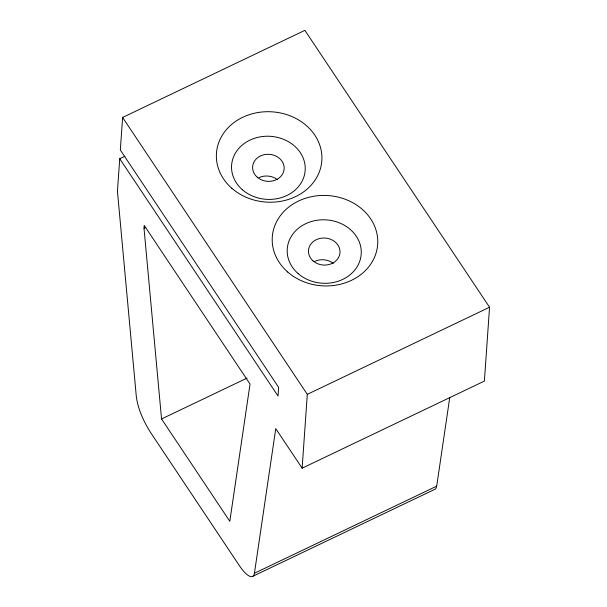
<?xml version="1.0" encoding="UTF-8"?>
<svg xmlns="http://www.w3.org/2000/svg" width="607" height="607" viewBox="0 0 607 607"><rect width="100%" height="100%" fill="white"/><g stroke="black" fill="none" stroke-linecap="round" stroke-linejoin="round"><path stroke-width="0.91" d="M124.86 156.257L119.723 158.708L117.447 191.288L136.302 396.386C138.032 409.649 143.927 422.062 151.067 433.239L239.439 565.732A28.741 8.195 64.5 0 0 254.432 573.251L436.691 486.154L449.757 397.509M254.432 573.251L275.753 428.625L302.134 468.179L484.386 381.082L489.553 307.241L304.866 30.35L122.614 117.447L120.33 150.02L278.636 387.357L278.029 396.045L119.723 158.708M144.011 228.247L144.208 225.417L250.038 384.072L229.81 521.299L161.545 418.959L144.011 228.247L145.726 227.428M302.134 468.179L307.301 394.338L122.614 117.447M161.545 418.959L247.11 378.07M307.301 394.338L489.553 307.241M252.679 576.369L434.938 489.272A28.741 8.195 64.5 0 0 436.691 486.154M314.798 261.397A15.805 13.536 4 0 1 333.266 263.385M258.954 177.676A15.805 13.536 4 0 1 277.422 179.664M231.866 188.314A52.824 45.229 4 0 0 320.147 169.573A52.824 45.229 4 0 0 255.418 113.008A52.824 45.229 4 0 0 231.866 188.314M287.71 272.042A52.824 45.229 4 0 0 375.991 253.294A52.824 45.229 4 0 0 311.262 196.729A52.824 45.229 4 0 0 287.71 272.042M257.231 177.206A15.805 13.536 4 0 0 283.644 171.599A15.805 13.536 4 0 0 264.28 154.671A15.805 13.536 4 0 0 257.231 177.206M242.36 189.71A36.883 31.579 4 0 0 303.993 176.629A36.883 31.579 4 0 0 258.802 137.136A36.883 31.579 4 0 0 242.36 189.71M313.075 260.927A15.805 13.536 4 0 0 339.488 255.319A15.805 13.536 4 0 0 320.124 238.392A15.805 13.536 4 0 0 313.075 260.927M298.075 273.545A37.065 31.731 4 0 0 360.019 260.395A37.065 31.731 4 0 0 314.601 220.705A37.065 31.731 4 0 0 298.075 273.545"/></g></svg>
